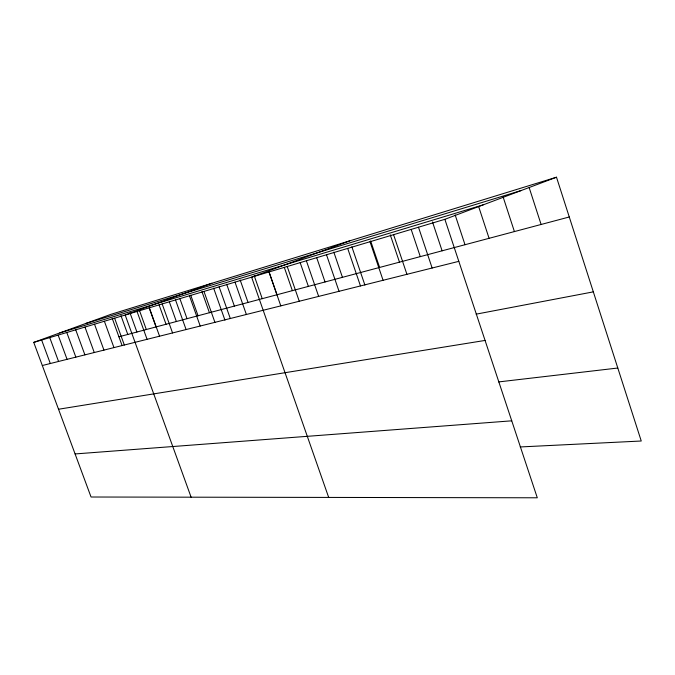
<?xml version="1.0" encoding="UTF-8"?>
<svg xmlns="http://www.w3.org/2000/svg" width="675" height="675" viewBox="0 0 675 675"><rect width="100%" height="100%" fill="white"/><g stroke="black" fill="none" stroke-linecap="round" stroke-linejoin="round"><path stroke-width="1.01" d="M444.867 219.316L537.292 497.787L91.049 497.011L33.75 342.394L444.867 219.316L556.495 177.213L641.25 441.011L520.214 446.951M349.827 240.815L251.598 277.172L328.683 497.424M211.908 283.264L125.187 315.023L191.109 497.188M33.75 342.394L110.776 314.381L556.495 177.213M85.919 323.426L521.1 190.561M59.737 332.944L483.173 204.871M118.918 336.808L569.27 216.979M42.322 365.521L458.814 261.343M476.137 314.162L593.325 291.862M58.523 409.244L485.063 340.436M498.631 381.923L617.802 368.027M75.094 453.946L511.743 420.82M49.756 337.601L58.556 361.454M41.631 340.04L50.313 363.521M66.791 332.505L75.845 357.134M58.134 335.095L67.061 359.328M84.957 327.063L94.272 352.527M75.727 329.83L84.907 354.864M104.38 321.249L113.965 347.6M94.508 324.202L103.95 350.106M120.968 315.647L127.786 334.454M114.598 318.187L124.335 345.009M112.193 318.288L122.074 345.499M149.344 307.792L159.562 336.192M149.175 307.868L156.026 326.936M139.278 309.96L146.323 329.518M137.025 311.479L147.074 339.314M129.954 312.761L136.915 332.024M169.324 301.835L176.369 321.519M162.169 303.952L172.555 332.944M159.089 304.898L166.042 324.27M189.447 295.785L200.205 326.025M179.82 298.477L187.034 318.684M175.525 299.953L186.097 329.56M203.968 291.431L214.928 322.346M201.96 291.634L209.436 312.727M190.738 295.203L198.053 315.757M226.673 284.226L234.377 306.087M219.139 286.892L230.302 318.499M213.629 288.132L224.944 320.136M240.157 279.982L248.046 302.451M235.001 282.142L246.375 314.483M269.139 272.168L277.003 294.747M268.988 271.974L280.8 305.868M254.163 275.586L262.246 298.671M287.221 266.515L299.27 301.252M284.302 267.41L292.368 290.655M306.374 260.778L318.651 296.401M300.173 262.659L308.374 286.402M326.498 254.753L339.036 291.305M316.642 257.512L325.046 281.964M347.684 248.408L360.475 285.938M333.83 252.155L342.444 277.332M351.852 246.755L364.897 285.061M370.626 240.924L379.612 267.443M370.01 241.726L383.079 280.285M393.576 234.672L406.924 274.32M390.268 234.832L399.473 262.153M418.492 227.213L432.135 268.017M411.244 229.635L420.289 256.618M432.498 221.957L442.108 250.813M455.161 214.954L465.007 244.721M478.668 206.618L489.08 238.317M503.103 196.914L514.409 231.576M529.225 187.785L541.105 224.471"/></g></svg>
